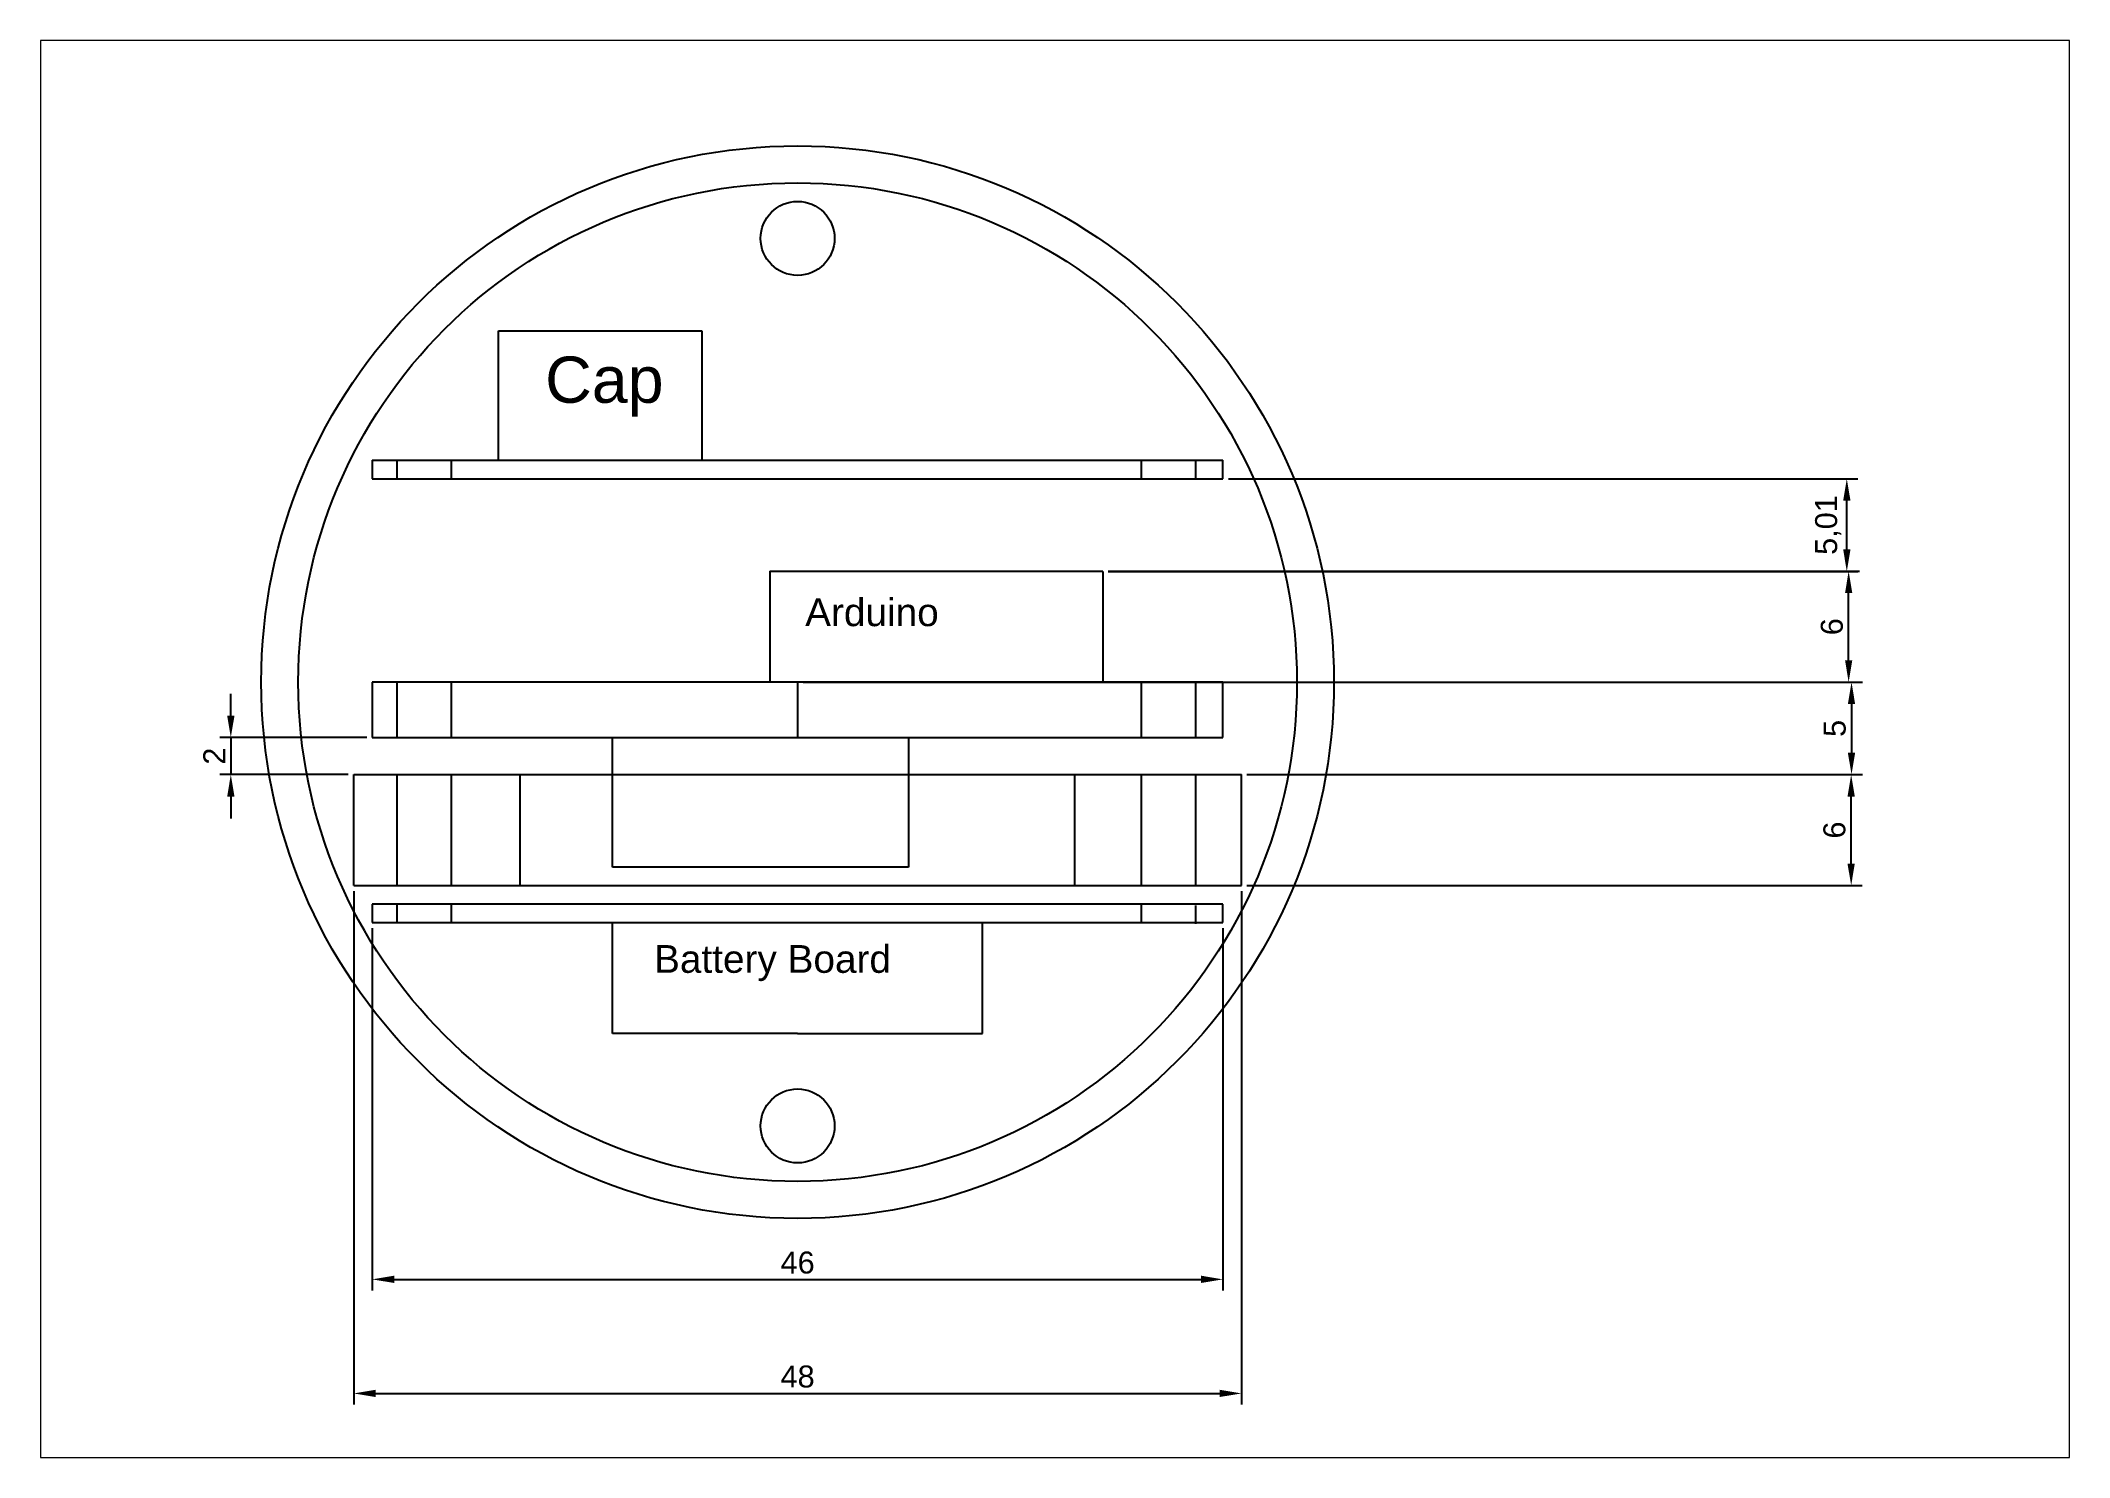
# Paper-space layout 'Sheet1' of a CAD drawing. Header units: millimetres. Extents: x 59 to 290, y 41 to 202.
# The model-space entities are those that its viewports show. They can reach past a viewport. Long polylines and large blocks are cut down to what shows.
import ezdxf

# ---------------------------------------------------------------- set-up
doc = ezdxf.new("R2010")
doc.units = ezdxf.units.MM
for name, color, linetype in [('Dimensions', 5, 'Continuous'), ('hidden', 2, 'Continuous'), ('PCB', 3, 'Continuous')]:
    doc.layers.add(name, color=color, linetype=linetype)
doc.styles.get("Standard").update_dxf_attribs({"font": 'arial.ttf'})
doc.dimstyles.new('ISO-25', dxfattribs={"dimtxt": 2.5, "dimasz": 2.5, "dimexe": 1.25, "dimexo": 0.625, "dimtad": 1, "dimtxsty": 'Standard', "dimcen": 2.5, "dimadec": 0, "dimazin": 0, "dimtfac": 1, "dimtmove": 0, "dimatfit": 3, "dimfxl": 1, "dimarcsym": 0})

# ---------------------------------------------------------------- blocks, each defined once
blk = doc.blocks.new('*D20')
at = {"layer": 'Defpoints', "color": 0}
for p in [(144.89, 129.33), (195.39, 118.81), (264.8, 118.81)]:
    blk.add_point(p, dxfattribs=at)
at = {"layer": 'Dimensions', "color": 0, "lineweight": -2}
for p, q in [((145.51, 129.33), (266.05, 129.33)), ((264.8, 126.83), (264.8, 121.31)), ((196.01, 118.81), (266.05, 118.81))]:
    blk.add_line(p, q, dxfattribs=at)
at = {"layer": 'Dimensions', "color": 0}
for points in [[(265.21, 126.83), (264.38, 126.83), (264.8, 129.33)], [(264.38, 121.31), (265.21, 121.31), (264.8, 118.81)]]:
    blk.add_solid(points, dxfattribs=at)
at = {"layer": 'Dimensions', "color": 0, "insert": (262.9, 124.07), "char_height": 2.5, "attachment_point": 5, "rotation": 90}
blk.add_mtext('5', dxfattribs=at)
blk = doc.blocks.new('*D21')
at = {"layer": 'Defpoints', "color": 0}
for p in [(195.39, 118.81), (264.76, 118.81), (195.39, 106.19)]:
    blk.add_point(p, dxfattribs=at)
at = {"layer": 'Dimensions', "color": 0, "lineweight": -2}
for p, q in [((196.01, 118.81), (266.01, 118.81)), ((264.76, 108.69), (264.76, 116.31)), ((196.01, 106.19), (266.01, 106.19))]:
    blk.add_line(p, q, dxfattribs=at)
at = {"layer": 'Dimensions', "color": 0}
for points in [[(265.17, 116.31), (264.34, 116.31), (264.76, 118.81)], [(264.34, 108.69), (265.17, 108.69), (264.76, 106.19)]]:
    blk.add_solid(points, dxfattribs=at)
at = {"layer": 'Dimensions', "color": 0, "insert": (262.86, 112.5), "char_height": 2.5, "attachment_point": 5, "rotation": 90}
blk.add_mtext('6', dxfattribs=at)
blk = doc.blocks.new('*D22')
at = {"layer": 'Defpoints', "color": 0}
for p in [(96.49, 101.98), (193.28, 101.98), (193.28, 61.37)]:
    blk.add_point(p, dxfattribs=at)
at = {"layer": 'Dimensions', "color": 0, "lineweight": -2}
for p, q in [((96.49, 101.35), (96.49, 60.12)), ((193.28, 101.35), (193.28, 60.12)), ((98.99, 61.37), (190.78, 61.37))]:
    blk.add_line(p, q, dxfattribs=at)
at = {"layer": 'Dimensions', "color": 0}
for points in [[(98.99, 61.79), (98.99, 60.96), (96.49, 61.37)], [(190.78, 60.96), (190.78, 61.79), (193.28, 61.37)]]:
    blk.add_solid(points, dxfattribs=at)
at = {"layer": 'Dimensions', "color": 0, "insert": (144.89, 63.27), "char_height": 2.5, "attachment_point": 5}
blk.add_mtext('46', dxfattribs=at)
blk = doc.blocks.new('*D23')
at = {"layer": 'Defpoints', "color": 0}
for p in [(94.39, 106.19), (195.39, 106.19), (195.39, 48.39)]:
    blk.add_point(p, dxfattribs=at)
at = {"layer": 'Dimensions', "color": 0, "lineweight": -2}
for p, q in [((94.39, 105.56), (94.39, 47.14)), ((195.39, 105.56), (195.39, 47.14)), ((96.89, 48.39), (192.89, 48.39))]:
    blk.add_line(p, q, dxfattribs=at)
at = {"layer": 'Dimensions', "color": 0}
for points in [[(96.89, 48.81), (96.89, 47.98), (94.39, 48.39)], [(192.89, 47.98), (192.89, 48.81), (195.39, 48.39)]]:
    blk.add_solid(points, dxfattribs=at)
at = {"layer": 'Dimensions', "color": 0, "insert": (144.89, 50.3), "char_height": 2.5, "attachment_point": 5}
blk.add_mtext('48', dxfattribs=at)
blk = doc.blocks.new('*D24')
at = {"layer": 'Defpoints', "color": 0}
for p in [(96.49, 123.02), (80.4, 118.81), (94.39, 118.81)]:
    blk.add_point(p, dxfattribs=at)
at = {"layer": 'Dimensions', "color": 0, "lineweight": -2}
for p, q in [((80.4, 125.52), (80.4, 128.02)), ((95.87, 123.02), (79.15, 123.02)), ((80.4, 123.02), (80.4, 118.81)), ((93.76, 118.81), (79.15, 118.81)), ((80.4, 116.31), (80.4, 113.81))]:
    blk.add_line(p, q, dxfattribs=at)
at = {"layer": 'Dimensions', "color": 0}
for points in [[(79.99, 125.52), (80.82, 125.52), (80.4, 123.02)], [(80.82, 116.31), (79.99, 116.31), (80.4, 118.81)]]:
    blk.add_solid(points, dxfattribs=at)
at = {"layer": 'Dimensions', "color": 0, "insert": (78.52, 120.91), "char_height": 2.5, "attachment_point": 5, "rotation": 90}
blk.add_mtext('2', dxfattribs=at)
blk = doc.blocks.new('*D25')
at = {"layer": 'Defpoints', "color": 0}
for p in [(179.61, 141.96), (264.47, 141.96), (179.61, 129.33)]:
    blk.add_point(p, dxfattribs=at)
at = {"layer": 'Dimensions', "color": 0, "lineweight": -2}
for p, q in [((180.23, 141.96), (265.72, 141.96)), ((264.47, 131.83), (264.47, 139.46)), ((180.23, 129.33), (265.72, 129.33))]:
    blk.add_line(p, q, dxfattribs=at)
at = {"layer": 'Dimensions', "color": 0}
for points in [[(264.89, 139.46), (264.06, 139.46), (264.47, 141.96)], [(264.06, 131.83), (264.89, 131.83), (264.47, 129.33)]]:
    blk.add_solid(points, dxfattribs=at)
at = {"layer": 'Dimensions', "color": 0, "insert": (262.57, 135.64), "char_height": 2.5, "attachment_point": 5, "rotation": 90}
blk.add_mtext('6', dxfattribs=at)
blk = doc.blocks.new('*D26')
at = {"layer": 'Defpoints', "color": 0}
for p in [(193.28, 152.48), (264.26, 152.48), (179.61, 141.93)]:
    blk.add_point(p, dxfattribs=at)
at = {"layer": 'Dimensions', "color": 0, "lineweight": -2}
for p, q in [((193.91, 152.48), (265.51, 152.48)), ((264.26, 144.43), (264.26, 149.98)), ((180.23, 141.93), (265.51, 141.93))]:
    blk.add_line(p, q, dxfattribs=at)
at = {"layer": 'Dimensions', "color": 0}
for points in [[(264.68, 149.98), (263.85, 149.98), (264.26, 152.48)], [(263.85, 144.43), (264.68, 144.43), (264.26, 141.93)]]:
    blk.add_solid(points, dxfattribs=at)
at = {"layer": 'Dimensions', "color": 0, "insert": (262.14, 147.21), "char_height": 2.5, "attachment_point": 5, "rotation": 90}
blk.add_mtext('5,01', dxfattribs=at)

msp = doc.modelspace()

# ---------------------------------------------------------------- linework, layer by layer
for p, q in [((140, 166), (140, 166)), ((116, 149), (116, 155)), ((116, 155), (164, 155)), ((164, 149), (164, 155)), ((116, 149), (164, 149)), ((130, 141), (130, 147)), ((150, 141), (150, 147)), ((140, 141), (130, 141)), ((140, 141), (150, 141))]:
    msp.add_line(p, q)
for centre, radius in [((140, 160), 29), ((140, 160), 27), ((140, 184), 2), ((140, 136), 2)]:
    msp.add_circle(centre, radius)
at = {"layer": 'hidden'}
for p, q in [((118.34, 171), (118.34, 172)), ((121.28, 171), (121.28, 172)), ((158.59, 171), (158.59, 172)), ((161.53, 171), (161.53, 172)), ((118.34, 157), (118.34, 160)), ((121.28, 157), (121.28, 160)), ((158.59, 157), (158.59, 160)), ((161.53, 157), (161.53, 160)), ((118.34, 149), (118.34, 155)), ((121.28, 149), (121.28, 155)), ((125, 149), (125, 155)), ((155, 149), (155, 155)), ((158.59, 149), (158.59, 155)), ((161.53, 149), (161.53, 155)), ((118.34, 147), (118.34, 148)), ((121.28, 147), (121.28, 148)), ((158.59, 147), (158.59, 148)), ((161.53, 146.93), (161.53, 147.93))]:
    msp.add_line(p, q, dxfattribs=at)
at = {"layer": 'PCB'}
for p, q in [((123.82, 172), (123.82, 179)), ((123.82, 179), (134.82, 179)), ((134.82, 179), (134.82, 172)), ((117, 172), (163, 172)), ((117, 172), (117, 171)), ((163, 171), (163, 172)), ((117, 171), (163, 171)), ((138.5, 166), (138.5, 160)), ((138.5, 166), (156.5, 166)), ((156.5, 165.99), (156.5, 160)), ((163, 160), (117, 160)), ((117, 160), (117, 157)), ((140, 160), (140, 157)), ((163, 157), (163, 160)), ((117, 157), (163, 157)), ((130, 150), (130, 157)), ((146, 157), (146, 150)), ((146, 150), (130, 150)), ((163, 148), (117, 148)), ((117, 148), (117, 147)), ((163, 147), (163, 148)), ((117, 147), (163, 147))]:
    msp.add_line(p, q, dxfattribs=at)

# ---------------------------------------------------------------- texts
at = {"layer": 'PCB', "attachment_point": 1}
for s, insert, char_height, width in [('{Cap}', (126.35, 177.61), 2.5, 6.5389), ('{Arduino}', (140.41, 164.53), 1.5, 16.0902), ('{Battery Board}', (132.24, 145.78), 1.5, 18.3088)]:
    msp.add_mtext(s, dxfattribs=dict(at, insert=insert, char_height=char_height, width=width))

psp = doc.layouts.new('Sheet1')

# ---------------------------------------------------------------- dimensions: what is measured, and where the dimension line sits
at = {"layer": 'Dimensions'}
for base, p1, p2, picture, middle in [((264.263, 152.477), (179.606, 141.934), (193.283, 152.477), '*D26', (262.137, 147.205)), ((264.472, 141.956), (179.606, 129.331), (179.606, 141.956), '*D25', (262.571, 135.644)), ((264.796, 118.811), (144.888, 129.331), (195.387, 118.811), '*D20', (262.899, 124.071)), ((264.756, 118.811), (195.387, 106.186), (195.387, 118.811), '*D21', (262.855, 112.498))]:
    dim = psp.add_linear_dim(base=base, p1=p1, p2=p2, angle=90, dimstyle='ISO-25', override={"dimlfac": -0.475255}, dxfattribs=at)
    dim.commit()
    dim.dimension.update_dxf_attribs({"geometry": picture, "text_midpoint": middle})
dim = psp.add_linear_dim(base=(80.403, 118.811), p1=(96.492, 123.019), p2=(94.388, 118.811), angle=90, dimstyle='ISO-25', override={"dimlfac": -0.475255}, dxfattribs=at)
dim.commit()
dim.dimension.update_dxf_attribs({"geometry": '*D24', "text_midpoint": (80.403, 120.915), "dimtype": 160})
for base, p1, p2, picture, middle in [((195.387, 48.394), (94.388, 106.186), (195.387, 106.186), '*D23', (144.888, 50.296)), ((193.283, 61.372), (96.492, 101.977), (193.283, 101.977), '*D22', (144.888, 63.273))]:
    dim = psp.add_linear_dim(base=base, p1=p1, p2=p2, dimstyle='ISO-25', override={"dimlfac": -0.475255}, dxfattribs=at)
    dim.commit()
    dim.dimension.update_dxf_attribs({"geometry": picture, "text_midpoint": middle})

# ---------------------------------------------------------------- viewports
at = {"layer": '0'}
psp.add_viewport(center=(174.174, 121.724), size=(230.832, 161.232), view_center_point=(153.919, 156.385), view_height=76.62627, dxfattribs=at)

doc.saveas('drawing.dxf')
